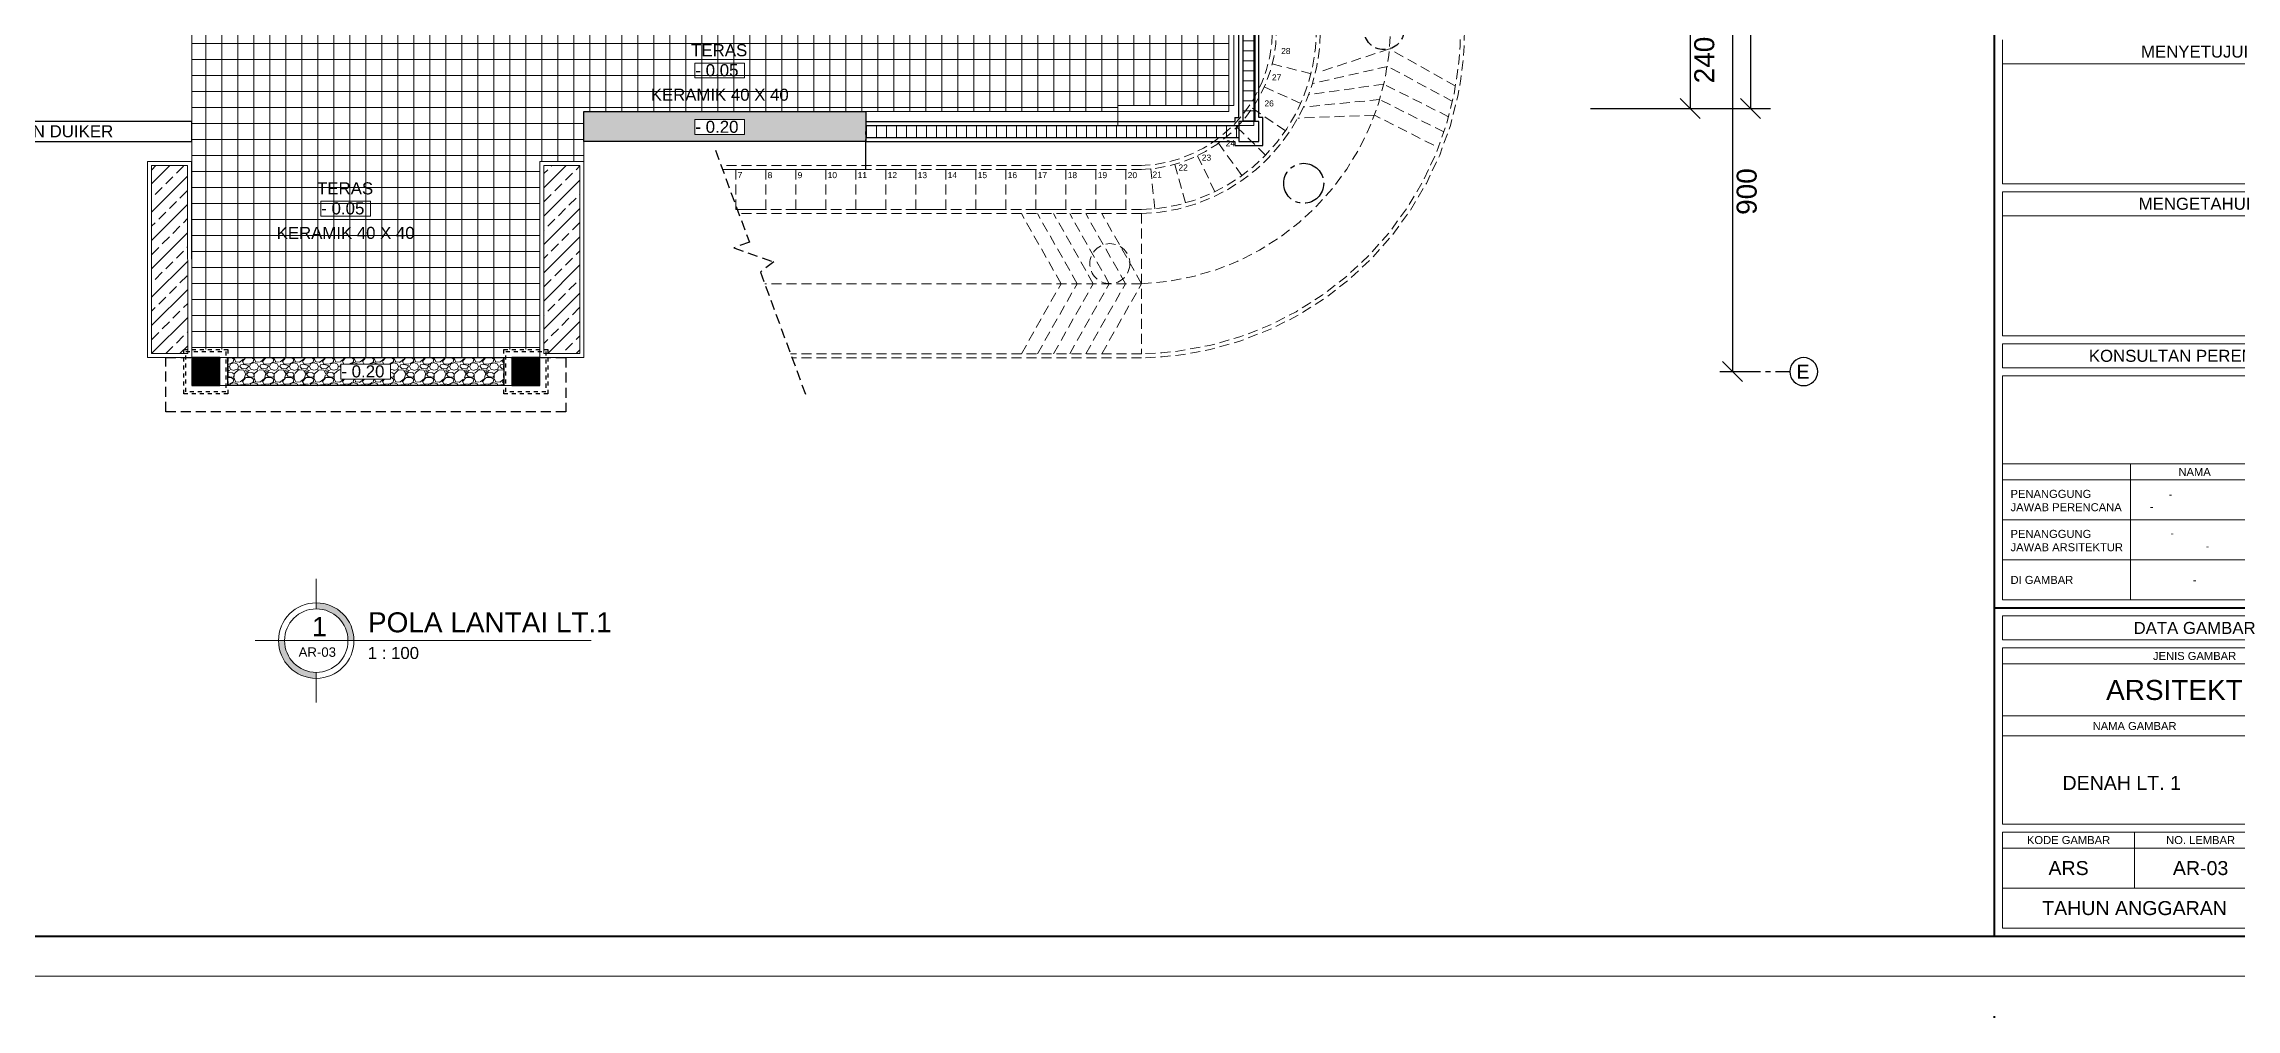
# Model space of a CAD drawing. Header units: inches. Extents: x 249 to 1192, y -18 to 440.
# Drawn here: x 441.5 to 496.3, y 224.7 to 248.8 of the extents above; entities that cross this region are included whole.
import ezdxf
from ezdxf.enums import TextEntityAlignment as Align

# ---------------------------------------------------------------- set-up
doc = ezdxf.new("R2010")
doc.units = ezdxf.units.IN
doc.header["$MEASUREMENT"] = 0
for name, pattern in [('CENTER2', [1.125, 0.75, -0.125, 0.125, -0.125]), ('DASHED2', [0.375, 0.25, -0.125]), ('HIDDEN', [0.375, 0.25, -0.125])]:
    doc.linetypes.add(name, pattern=pattern)
for name, color, linetype, lineweight in [('ARSIR BETON', 8, 'Continuous', 0), ('ARSIR KOLOM', 8, 'Continuous', 0), ('DIMENSI', 85, 'Continuous', 20), ('DINDING', 6, 'Continuous', 0), ('DINDING2', 137, 'Continuous', 20), ('GRS KOP', 1, 'Continuous', 40), ('KACA', 141, 'Continuous', 30), ('keramik', 31, 'Continuous', 9), ('KOP', 7, 'Continuous', 20), ('NOT', 7, 'Continuous', 9), ('TEXT (KET. RUANG)', 7, 'Continuous', 5), ('TEXT (KETERANGAN)', 7, 'Continuous', 25)]:
    doc.layers.add(name, color=color, linetype=linetype, lineweight=lineweight)
for name, color, linetype in [('AS', 15, 'CENTER2'), ('ATAP', 123, 'Continuous'), ('KOLOM', 5, 'Continuous'), ('SALURAN', 117, 'Continuous')]:
    doc.layers.add(name, color=color, linetype=linetype)
doc.styles.add('ARIAL', font='arial.ttf')
doc.styles.add('S', font='SIMPLEX', dxfattribs={"width": 1.1})
doc.styles.get("Standard").update_dxf_attribs({"font": 'arial.ttf'})
doc.dimstyles.new('UK. GDG PERTEMUAN', dxfattribs={"dimtxt": 0.5, "dimasz": 0.5, "dimexe": 0.5, "dimexo": 0.05, "dimgap": 0.1, "dimtad": 2, "dimdec": 0, "dimlfac": 100, "dimzin": 0, "dimdsep": 46, "dimtxsty": 'Standard', "dimblk": 'OBLIQUE', "dimcen": 0.09, "dimclrd": 8, "dimclre": 256, "dimclrt": 256, "dimadec": 0, "dimazin": 0, "dimtfac": 1, "dimtdec": 0, "dimtofl": 0, "dimtmove": 0, "dimatfit": 3, "dimldrblk": 'OBLIQUE', "dimfxl": 0, "dimtolj": 1, "dimtzin": 0, "dimarcsym": 0})
pattern_1 = [(228.0127875, (-255.927175, -100.78141), (-4, -4.5), [0.067268, -6.65954402]), (184.9697407, (-255.972175, -100.831408), (6, 0.5), [0.115434, -11.42796238]), (132.510447, (-256.087175, -100.841408), (5, -5.5), [0.081394, -8.0580163]), (267.273689, (-256.282175, -100.966408), (0.5, 10), [0.105119, -10.40677902]), (292.8336542, (-256.287175, -101.071408), (-2.5, 6), [0.1030775, -10.20468656]), (357.273689, (-256.247175, -101.166408), (-10, 0.5), [0.105119, -10.40677902]), (37.6942405, (-256.142175, -101.171408), (-6.5, -5), [0.1390145, -13.76242427]), (72.2553284, (-256.032175, -101.086408), (3.5, 11), [0.131244, -12.99316075]), (121.4295656, (-255.992175, -100.961408), (-4, 6.5), [0.105475, -10.44203655]), (175.2363583, (-256.047175, -100.87141), (5.5, -0.5), [0.120416, -5.9003813]), (222.3974378, (-256.167175, -100.861408), (-6, -5.5), [0.155724, -15.4166875]), (138.814075, (-255.787175, -100.97141), (-3.5, 3), [0.0531505, -5.2619224]), (171.4692344, (-255.827175, -100.936408), (6.5, -1), [0.1011185, -10.0107557]), (225, (-255.92718, -100.9214), (-6e-17, -0.5), [0.0707105, -0.63639628]), (203.1985905, (-255.962175, -100.86141), (2.5, 1), [0.038079, -3.76980755]), (291.80141, (-255.997175, -100.87641), (-0.5, 1.5), [0.0538515, -2.6387309]), (30.963757, (-255.977175, -100.92641), (1.5, 1), [0.0874645, -2.82801145]), (161.565051, (-255.90218, -100.88141), (1, -0.5), [0.0632455, -1.51789333]), (16.3895403, (-256.287175, -100.876408), (5, 1.5), [0.0886, -8.77142257]), (70.346176, (-256.202175, -100.851408), (-2, -5.5), [0.0743305, -7.35870387]), (293.1985905, (-255.902175, -100.78141), (-1, 2.5), [0.0761575, -3.73172905]), (343.6104597, (-255.872175, -100.851408), (-5, 1.5), [0.0886, -8.77142257]), (339.443955, (-256.287175, -101.18641), (-2.5, 1), [0.08544, -4.18656187]), (294.7751406, (-256.207175, -101.21641), (-2.5, 5.5), [0.071589, -7.08732153]), (66.8014095, (-255.897175, -101.28141), (1, 2.5), [0.0761575, -3.73172905]), (17.3540246, (-255.867175, -101.211408), (-6.5, -2), [0.0838155, -8.2977118]), (69.443955, (-256.142175, -101.28141), (-1, -2.5), [0.04272, -4.22928187]), (101.309932, (-255.92718, -101.28141), (-0.5, 2), [0.025495, -2.52401476]), (165.963757, (-255.93218, -101.25641), (1.5, -0.5), [0.1030775, -1.9584753]), (186.009006, (-256.032175, -101.231408), (5, 0.5), [0.095525, -9.4569616]), (303.690068, (-255.97718, -100.97141), (-0.5, 1), [0.072111, -1.73066464]), (353.1572266, (-255.937175, -101.031408), (8.5, -1), [0.125897, -12.4637813]), (60.945396, (-255.812175, -101.04641), (-2, -3.5), [0.051478, -5.09633707]), (90, (-255.7872, -101.0014), (-0.5, 0.5), [0.03, -0.47]), (120.256437, (-256.042175, -101.21641), (2, -3.5), [0.069462, -6.87676]), (48.0127875, (-256.077175, -101.15641), (4, 4.5), [0.134536, -6.59227602]), (0, (-255.9872, -101.0564), (0.5, 0.5), [0.13, -0.37]), (325.3048465, (-255.857175, -101.056408), (5, -3.5), [0.079057, -7.82663715]), (254.054604, (-255.792175, -101.10141), (-0.5, -2), [0.072801, -3.56725394]), (207.6459754, (-255.812175, -101.171408), (-9.5, -5), [0.1185325, -11.7347371]), (175.4260787, (-255.917175, -101.226408), (-6.5, 0.5), [0.1253995, -12.4145367])]

# ---------------------------------------------------------------- blocks, each defined once
blk = doc.blocks.new('K1')
at = {"layer": 'ARSIR BETON'}
h = blk.add_hatch(dxfattribs=at)
h.set_pattern_fill('ANSI37', color=256, scale=0.15, style=0)
h.set_pattern_definition([(45, (258.37489, 277.120751), (-0.01325825, 0.01325825), []), (135, (258.37489, 277.120751), (-0.01325825, -0.01325825), [])])
h.paths.add_polyline_path([(259.125, 277.171), (259.125, 277.871), (258.425, 277.871), (258.425, 277.171)])
at = {"layer": 'KOLOM'}
blk.add_lwpolyline([(258.425, 277.171), (259.125, 277.171), (259.125, 277.871), (258.425, 277.871)], close=True, dxfattribs=at)
for points in [[(258.725, 277.571), (258.825, 277.471)], [(258.725, 277.471), (258.825, 277.571)]]:
    blk.add_lwpolyline(points, dxfattribs=at)
blk = doc.blocks.new('_Oblique')
at = {"color": 0, "linetype": 'ByBlock', "lineweight": -2}
blk.add_line((-0.5, -0.5), (0.5, 0.5), dxfattribs=at)
blk = doc.blocks.new('*D464')
at = {"layer": 'DEFPOINTS', "color": 0}
for p in [(482.611, 249.593), (480.073, 247.168), (482.611, 247.168)]:
    blk.add_point(p, dxfattribs=at)
at = {"layer": 'DIMENSI', "lineweight": -2}
for p, q in [((482.561, 249.593), (482.111, 249.593)), ((480.123, 247.168), (483.111, 247.168))]:
    blk.add_line(p, q, dxfattribs=at)
at = {"layer": 'DIMENSI', "color": 8, "lineweight": -2}
blk.add_line((482.611, 249.593), (482.611, 247.168), dxfattribs=at)
at = {"layer": 'DIMENSI', "color": 8, "lineweight": -2, "xscale": 0.5, "yscale": 0.5, "zscale": 0.5}
for p, rotation in [((482.611, 249.593), 90), ((482.611, 247.168), 270)]:
    blk.add_blockref('_Oblique', p, dxfattribs=dict(at, rotation=rotation))
at = {"layer": 'DIMENSI', "insert": (482.966, 248.38), "char_height": 0.5, "attachment_point": 5, "rotation": 90}
blk.add_mtext('\\A1;240', dxfattribs=at)
blk = doc.blocks.new('*D465')
at = {"layer": 'DEFPOINTS', "color": 0}
for p in [(481.834, 273.593), (481.834, 247.168), (484.121, 247.168)]:
    blk.add_point(p, dxfattribs=at)
at = {"layer": 'DIMENSI', "lineweight": -2}
for p, q in [((481.884, 273.593), (484.621, 273.593)), ((481.884, 247.168), (484.621, 247.168))]:
    blk.add_line(p, q, dxfattribs=at)
at = {"layer": 'DIMENSI', "color": 8, "lineweight": -2}
blk.add_line((484.121, 273.593), (484.121, 247.168), dxfattribs=at)
at = {"layer": 'DIMENSI', "color": 8, "lineweight": -2, "xscale": 0.5, "yscale": 0.5, "zscale": 0.5}
for p, rotation in [((484.121, 273.593), 90), ((484.121, 247.168), 270)]:
    blk.add_blockref('_Oblique', p, dxfattribs=dict(at, rotation=rotation))
at = {"layer": 'DIMENSI', "insert": (484.476, 260.38), "char_height": 0.5, "attachment_point": 5, "rotation": 90}
blk.add_mtext('\\A1;2790', dxfattribs=at)
blk = doc.blocks.new('NAV')
blk.add_circle((0, -0.4), 0.35)
at = {"style": 'S', "width": 0.75, "flags": 4}
blk.add_attdef('AV', text='', height=0.3, dxfattribs=at).set_placement((0, -0.4), align=Align.MIDDLE)
blk = doc.blocks.new('*D466')
at = {"layer": 'DEFPOINTS', "color": 0}
for p in [(483.306, 249.592), (483.306, 240.593), (483.671, 240.593)]:
    blk.add_point(p, dxfattribs=at)
at = {"layer": 'DIMENSI', "lineweight": -2}
for p, q in [((483.356, 249.592), (484.171, 249.592)), ((483.356, 240.593), (484.171, 240.593))]:
    blk.add_line(p, q, dxfattribs=at)
at = {"layer": 'DIMENSI', "color": 8, "lineweight": -2}
blk.add_line((483.671, 249.592), (483.671, 240.593), dxfattribs=at)
at = {"layer": 'DIMENSI', "color": 8, "lineweight": -2, "xscale": 0.5, "yscale": 0.5, "zscale": 0.5}
for p, rotation in [((483.671, 249.592), 90), ((483.671, 240.593), 270)]:
    blk.add_blockref('_Oblique', p, dxfattribs=dict(at, rotation=rotation))
at = {"layer": 'DIMENSI', "insert": (484.026, 245.093), "char_height": 0.5, "attachment_point": 5, "rotation": 90}
blk.add_mtext('\\A1;900', dxfattribs=at)
blk = doc.blocks.new('JUDUL GAMBAR')
at = {"layer": 'DIMENSI'}
h = blk.add_hatch(color=256, dxfattribs=at)
h.paths.add_polyline_path([(-32.945, 252.895), (-32.945, 253.045, -0.414214), (-33.739, 253.838), (-33.889, 253.838, 0.414214)])
h.paths.add_polyline_path([(-32.945, 254.781), (-32.945, 254.631, -0.414214), (-32.152, 253.838), (-32.002, 253.838, 0.414214)])
for points in [[(-32.945, 255.382), (-32.945, 254.631)], [(-34.474, 253.838), (-26.071, 253.838)], [(-32.945, 253.045), (-32.945, 252.294)]]:
    blk.add_lwpolyline(points, dxfattribs=at)
for radius in [0.943, 0.793]:
    blk.add_circle((-32.945, 253.838), radius, dxfattribs=at)
at = {"layer": 'DIMENSI', "style": 'ARIAL'}
for tag, height, p in [('NO', 0.478, (-32.866, 254.188)), ('AR', 0.236, (-32.919, 253.551))]:
    blk.add_attdef(tag, text='', height=height, dxfattribs=at).set_placement(p, align=Align.MIDDLE_CENTER)
for tag, height, p in [('JUDUL', 0.5, (-31.652, 253.895)), ('SKALA', 0.3, (-31.658, 253.289))]:
    blk.add_attdef(tag, text='', height=height, dxfattribs=at).set_placement(p, align=Align.BOTTOM_LEFT)
blk = doc.blocks.new('KOP-ARS')
at = {"layer": 'GRS KOP'}
for p, q in [((73, 1), (73, 54)), ((73, 9.2), (83, 9.2)), ((1, 1), (83, 1))]:
    blk.add_line(p, q, dxfattribs=at)
at = {"layer": 'KOP'}
for p, q in [((73.2, 19.8), (73.2, 23.4)), ((82.8, 22.8), (73.2, 22.8)), ((82.8, 19.8), (73.2, 19.8)), ((73.2, 16), (73.2, 19.6)), ((82.8, 19.6), (73.2, 19.6)), ((82.8, 19), (73.2, 19)), ((82.8, 16), (73.2, 16)), ((73.2, 9.4), (73.2, 15)), ((82.8, 15), (73.2, 15)), ((82.8, 12.8), (73.2, 12.8)), ((76.4, 9.4), (76.4, 12.8)), ((82.8, 12.4), (73.2, 12.4)), ((73.2, 12.4), (73.2, 11.4)), ((82.8, 11.4), (73.2, 11.4)), ((82.8, 10.4), (73.2, 10.4)), ((82.8, 9.4), (73.2, 9.4)), ((73.2, 7.8), (82.8, 7.8)), ((73.2, 6.5), (82.8, 6.5)), ((73.2, 6), (82.8, 6)), ((76.5, 2.2), (76.5, 3.6)), ((73.2, 3.2), (82.8, 3.2)), ((73.2, 2.2), (82.8, 2.2))]:
    blk.add_line(p, q, dxfattribs=at)
for points in [[(0, 0), (84, 0), (84, 55), (0, 55)], [(73.2, 15.2), (82.8, 15.2), (82.8, 15.8), (73.2, 15.8)], [(73.2, 8.4), (82.8, 8.4), (82.8, 9), (73.2, 9)], [(73.2, 3.8), (82.8, 3.8), (82.8, 8.2), (73.2, 8.2)], [(73.2, 1.2), (82.8, 1.2), (82.8, 3.6), (73.2, 3.6)]]:
    blk.add_lwpolyline(points, close=True, dxfattribs=at)
blk.add_text('-', height=0.18).set_placement((76.884, 11.64))
for s, height, p in [('MENYETUJUI', 0.3, (78, 23.1)), ('MENGETAHUI', 0.3, (78, 19.3)), ('KONSULTAN PERENCANA', 0.3, (78, 15.5)), ('NAMA', 0.2, (78, 12.6)), ('DATA GAMBAR', 0.3, (78, 8.7)), ('JENIS GAMBAR', 0.2, (78, 8)), ('ARSITEKTUR', 0.5, (78, 7.15)), ('NAMA GAMBAR', 0.2, (76.5, 6.25)), ('KODE GAMBAR', 0.2, (74.85, 3.4)), ('NO. LEMBAR', 0.2, (78.15, 3.4)), ('ARS', 0.35, (74.85, 2.7)), ('TAHUN ANGGARAN', 0.35, (76.5, 1.7))]:
    blk.add_text(s, height=height, dxfattribs=at).set_placement(p, align=Align.MIDDLE)
blk.add_text('-', height=0.187, dxfattribs=at).set_placement((78.323, 10.65), align=Align.CENTER)
at = {"layer": 'KOP', "char_height": 0.2, "attachment_point": 1}
for s, insert in [('PENANGGUNG\\PJAWAB PERENCANA', (73.4, 12.15)), ('PENANGGUNG\\PJAWAB ARSITEKTUR', (73.4, 11.15)), ('DI GAMBAR', (73.4, 10))]:
    blk.add_mtext_dynamic_manual_height_columns(s, width=2.90143, gutter_width=1.75, heights=[0], dxfattribs=dict(at, insert=insert))
at = {"layer": 'KOP', "char_height": 0.18, "attachment_point": 1}
for insert, width in [((77.357, 12.13), 2.5923), ((77.396, 11.157), 3.89249)]:
    blk.add_mtext('-', dxfattribs=dict(at, insert=insert, width=width))
at = {"layer": 'KOP'}
for tag, height, p in [('SUKMA', 0.2, (78, 9.9)), ('1:100', 0.25, (81.3, 5.5)), ('1:100', 0.25, (81.3, 4.9)), ('1:100', 0.25, (81.3, 4.3)), ('AR-01', 0.35, (78.15, 2.7)), ('10', 0.35, (81.3, 2.7)), ('2012', 0.35, (81.3, 1.7))]:
    blk.add_attdef(tag, text='', height=height, dxfattribs=at).set_placement(p, align=Align.MIDDLE)
for p in [(73.7, 5.325), (73.7, 4.725), (73.7, 4.125)]:
    blk.add_attdef('-', p, '', height=0.35, dxfattribs=at)

msp = doc.modelspace()

# ---------------------------------------------------------------- hatches: boundary and pattern name
at = {"layer": 'ARSIR KOLOM'}
h = msp.add_hatch(dxfattribs=at)
h.set_pattern_fill('GRAVEL', color=256, scale=0.5, style=0)
h.set_pattern_definition(pattern_1)
h.paths.add_polyline_path([(454.9582, 247.0926), (462.0072, 247.0926), (462.0072, 246.342), (454.9582, 246.342)])
h.paths.add_polyline_path([(458.9776, 246.5173), (458.9776, 246.8904), (457.7352, 246.8904), (457.7352, 246.5173)], flags=0)
h = msp.add_hatch(dxfattribs=at)
h.set_pattern_fill('GRAVEL', color=256, scale=0.5, style=0)
h.set_pattern_definition(pattern_1)
h.paths.add_polyline_path([(446.0579, 240.9426), (452.9577, 240.9426), (452.9577, 240.2426), (446.0579, 240.2426)])
h.paths.add_polyline_path([(448.8867, 240.7791), (448.8867, 240.406), (450.1292, 240.406), (450.1292, 240.7791)], flags=16)
at = {"layer": 'DINDING2'}
h = msp.add_hatch(dxfattribs=at)
h.set_pattern_fill('_USER', color=23, scale=0.25, angle=90, style=0, pattern_type=0)
h.set_pattern_definition([(4e-15, (471.4327, 242.11237), (2e-17, -0.25), [])])
h.paths.add_polyline_path([(471.432, 246.842), (471.7327, 246.842), (471.7327, 256.8431), (471.4317, 256.7431)])
h = msp.add_hatch(dxfattribs=at)
h.set_pattern_fill('_USER', color=23, scale=0.25, angle=90, style=0, pattern_type=0)
h.set_pattern_definition([(90, (444.02546, 246.44307), (-0.25, 2e-17), [])])
h.paths.add_polyline_path([(462.0072, 246.7431), (462.0072, 246.4431), (471.3317, 246.4431), (471.3317, 246.7431)])
h.paths.add_polyline_path([(427.5577, 246.7431), (427.5577, 246.4431), (437.8574, 246.4431), (437.8574, 246.7431)])
at = {"layer": 'KACA'}
h = msp.add_hatch(dxfattribs=at)
h.set_pattern_fill('ANSI33', color=256, scale=2, style=0)
h.set_pattern_definition([(45, (444.15743, 241.04255), (-0.353553, 0.353553), []), (45, (444.511, 241.04255), (-0.353553, 0.353553), [0.25, -0.125])])
edge = h.paths.add_edge_path()
edge.add_line((445.0572, 245.7426), (445.0574, 241.0426))
edge.add_line((445.0574, 241.0426), (444.1574, 241.0426))
edge.add_line((444.1574, 241.0426), (444.1574, 245.7426))
edge.add_line((444.1574, 245.7426), (445.0567, 245.7426))
edge.add_line((453.9585, 245.7426), (453.9582, 241.0426))
edge.add_line((453.9582, 241.0426), (454.8582, 241.0426))
edge.add_line((454.8582, 241.0426), (454.8582, 245.7426))
edge.add_line((454.8582, 245.7426), (453.959, 245.7426))
at = {"layer": 'keramik', "ltscale": 0.1}
h = msp.add_hatch(dxfattribs=at)
h.set_pattern_fill('_USER', color=256, scale=0.4, style=0, double=1, pattern_type=0)
h.set_pattern_definition([(0, (453.5073, 259.59204), (0, 0.4), []), (90, (453.5073, 259.59204), (-0.4, 2e-17), [])])
h.paths.add_polyline_path([(469.6322, 269.592), (471.0817, 269.592), (471.0817, 265.2426), (473.2714, 265.2426), (473.2714, 257.9426), (472.1572, 257.9426), (472.1572, 257.3431), (471.0817, 257.3431), (471.0817, 247.2426), (468.3067, 247.2426), (468.3067, 247.0926), (454.9582, 247.0926), (454.9582, 245.8426), (453.8585, 245.8426), (453.8585, 241.1426), (452.9577, 241.1426), (452.9577, 240.9426), (446.0579, 240.9426), (446.0579, 241.1426), (445.1574, 241.1426), (445.1574, 249.242), (445.8574, 249.242), (445.8574, 249.517), (448.0677, 249.517), (448.0677, 249.267), (448.6677, 249.267), (448.6677, 249.517), (448.7077, 249.517), (448.7077, 249.592), (450.3077, 249.592), (450.3077, 249.517), (450.3477, 249.517), (450.3477, 249.267), (450.9477, 249.267), (450.9477, 249.517), (453.1574, 249.517), (453.1574, 249.242), (453.8574, 249.242), (453.8574, 249.517), (456.0673, 249.517), (456.0673, 249.267), (456.6673, 249.267), (456.6673, 249.517), (456.7073, 249.517), (456.7073, 249.592), (458.3073, 249.592), (458.3073, 249.517), (458.3473, 249.517), (458.3473, 249.267), (458.9473, 249.267), (458.9473, 249.517), (461.1572, 249.517), (461.1572, 249.2423), (461.8572, 249.2423), (461.8572, 249.517), (462.8446, 249.517), (462.8446, 249.592), (464.4446, 249.592), (464.4446, 249.517), (466.5321, 249.517), (466.5321, 249.592), (468.1321, 249.592), (468.1321, 249.517), (469.1572, 249.517), (469.1572, 249.2426), (469.8572, 249.2426), (469.8572, 249.9426), (469.5822, 249.9426), (469.5822, 257.2426), (469.8572, 257.2426), (469.8572, 257.9426), (469.5822, 257.9426), (469.5822, 260.2822), (469.5072, 260.2822), (469.5072, 261.8822), (469.5822, 261.8822), (469.5822, 265.2426), (469.8572, 265.2426), (469.8572, 265.9426), (469.6322, 265.9426)])

# ---------------------------------------------------------------- linework, layer by layer
at = {"layer": 'AS'}
for points in [[(462.0072, 245.6426), (462.0072, 246.5926)], [(483.6214, 240.5931), (485.0987, 240.5931)]]:
    msp.add_lwpolyline(points, dxfattribs=at)
at = {"layer": 'AS', "linetype": 'DASHED2'}
msp.add_lwpolyline([(458.2475, 246.1269), (459.0961, 243.8282), (458.705, 243.6838), (459.7042, 243.3361), (459.3716, 243.0819), (460.5374, 239.924)], dxfattribs=at)
at = {"layer": 'AS', "linetype": 'HIDDEN', "ltscale": 0.35}
for points in [[(444.9579, 241.1426), (446.0579, 241.1426), (446.0579, 240.0426), (444.9579, 240.0426)], [(452.9577, 241.1426), (454.0577, 241.1426), (454.0577, 240.0426), (452.9577, 240.0426)], [(445.0079, 241.0926), (446.0079, 241.0926), (446.0079, 240.0926), (445.0079, 240.0926)], [(453.0077, 241.0926), (454.0077, 241.0926), (454.0077, 240.0926), (453.0077, 240.0926)]]:
    msp.add_lwpolyline(points, close=True, dxfattribs=at)
at = {"layer": 'AS', "linetype": 'HIDDEN'}
msp.add_circle((474.9572, 249.1391), 0.5, dxfattribs=at)
at = {"layer": 'AS'}
msp.add_circle((472.9509, 245.2989), 0.5, dxfattribs=at)
at = {"layer": 'ATAP', "linetype": 'HIDDEN'}
msp.add_lwpolyline([(454.5079, 239.5926), (444.5079, 239.5926), (444.5079, 240.9426), (454.5079, 240.9426)], close=True, dxfattribs=at)
at = {"layer": 'DINDING'}
msp.add_line((471.0817, 257.3431), (471.0817, 247.0926), dxfattribs=at)
at = {"layer": 'DINDING', "linetype": 'DASHED2'}
for points in [[(468.8969, 244.6409, 0.4060688), (473.2714, 249.1391), (473.2714, 257.1676)], [(469.0001, 240.9422, 0.4060688), (476.9715, 249.1391), (476.9715, 257.1676)], [(468.8969, 242.7909, 0.398259), (475.1214, 249.1391), (475.1214, 256.7426)], [(468.8997, 244.5409, 0.4060688), (473.3714, 249.1391), (473.3714, 256.7426)], [(468.9973, 241.0423, 0.4060688), (476.8714, 249.1391), (476.8714, 256.7426)], [(468.8662, 245.7405, 0.4060688), (472.1714, 249.1391), (472.1714, 250.349)], [(468.869, 245.6405, 0.4060688), (472.2714, 249.1391), (472.2714, 250.349)]]:
    msp.add_lwpolyline(points, format="xyb", dxfattribs=at)
at = {"layer": 'DINDING'}
for points in [[(468.3067, 246.7426), (471.7067, 246.7426), (471.7067, 250.1426), (471.2067, 250.1426), (471.2067, 247.2426), (468.3067, 247.2426)], [(445.8579, 240.2426), (453.1577, 240.2426), (453.1577, 240.9426), (445.8579, 240.9426)]]:
    msp.add_lwpolyline(points, close=True, dxfattribs=at)
for points in [[(445.1579, 249.242), (445.1579, 240.5926)], [(471.0817, 247.0926), (454.9582, 247.0926)], [(454.9582, 240.9426), (454.9582, 247.0926)], [(445.1572, 245.8426), (445.1574, 240.9426), (444.0574, 240.9426), (444.0574, 245.8426), (445.1572, 245.8426)], [(445.0572, 245.7426), (445.0574, 241.0426), (444.1574, 241.0426), (444.1574, 245.7426), (445.0567, 245.7426)], [(453.8585, 245.8426), (453.8582, 240.9426), (454.9582, 240.9426), (454.9582, 245.8426), (453.8585, 245.8426)], [(453.9585, 245.7426), (453.9582, 241.0426), (454.8582, 241.0426), (454.8582, 245.7426), (453.959, 245.7426)]]:
    msp.add_lwpolyline(points, dxfattribs=at)
at = {"layer": 'DINDING', "linetype": 'DASHED2'}
for points in [[(472.165, 248.2826), (473.1346, 248.0379)], [(476.6707, 247.3471), (475.0519, 248.2209), (473.1698, 247.7924)], [(476.747, 247.7248), (475.095, 248.6585), (473.345, 248.0823)], [(471.9647, 247.7064), (472.8771, 247.297)], [(476.5734, 246.9624), (474.9514, 247.7752), (473.0751, 247.515)], [(471.6674, 247.1736), (472.4948, 246.612)], [(476.4574, 246.5827), (474.8493, 247.3931), (472.9441, 247.203)], [(471.2821, 246.7006), (471.9994, 246.0039)], [(476.1997, 246.25), (474.719, 247.0045), (472.8046, 246.9271)], [(470.8205, 246.3017), (471.4059, 245.491)], [(468.8969, 245.7426), (458.3894, 245.7426)], [(462.0072, 245.6426), (458.4263, 245.6426)], [(458.4263, 245.6426), (458.7574, 245.6426), (458.7574, 244.7455)], [(468.8969, 245.6426), (458.4263, 245.6426)], [(459.5074, 245.6426), (458.7574, 245.6426), (458.7574, 244.6409), (459.5074, 244.6409), (459.5074, 245.6426)], [(459.5074, 245.6426), (460.2574, 245.6426), (460.2574, 244.6409), (459.5074, 244.6409), (459.5074, 245.6426)], [(461.0074, 245.6426), (460.2574, 245.6426), (460.2574, 244.6409), (461.0074, 244.6409), (461.0074, 245.6426)], [(461.0074, 245.6426), (461.7574, 245.6426), (461.7574, 244.6409), (461.0074, 244.6409), (461.0074, 245.6426)], [(462.5074, 245.6426), (461.7574, 245.6426), (461.7574, 244.6409), (462.5074, 244.6409), (462.5074, 245.6426)], [(462.5074, 245.6426), (463.2574, 245.6426), (463.2574, 244.6409), (462.5074, 244.6409), (462.5074, 245.6426)], [(464.0074, 245.6426), (463.2574, 245.6426), (463.2574, 244.6409), (464.0074, 244.6409), (464.0074, 245.6426)], [(464.0074, 245.6426), (464.7574, 245.6426), (464.7574, 244.6409), (464.0074, 244.6409), (464.0074, 245.6426)], [(465.5074, 245.6426), (464.7574, 245.6426), (464.7574, 244.6409), (465.5074, 244.6409), (465.5074, 245.6426)], [(465.5074, 245.6426), (466.2574, 245.6426), (466.2574, 244.6409), (465.5074, 244.6409), (465.5074, 245.6426)], [(467.0074, 245.6426), (466.2574, 245.6426), (466.2574, 244.6409), (467.0074, 244.6409), (467.0074, 245.6426)], [(467.0074, 245.6426), (467.7574, 245.6426), (467.7574, 244.6409), (467.0074, 244.6409), (467.0074, 245.6426)], [(468.5074, 245.6426), (467.7574, 245.6426), (467.7574, 244.6409), (468.5074, 244.6409), (468.5074, 245.6426)], [(469.1272, 245.6573), (469.2289, 244.6625)], [(469.7264, 245.772), (469.9993, 244.8099)], [(470.2966, 245.989), (470.7324, 245.0889)], [(468.8969, 244.6409), (458.7961, 244.6409)], [(468.8969, 244.5409), (458.833, 244.5409)], [(465.8965, 241.0409), (466.8857, 242.7909), (465.8965, 244.5409)], [(466.2988, 241.0409), (467.2879, 242.7909), (466.2988, 244.5409)], [(466.701, 241.0409), (467.6902, 242.7909), (466.701, 244.5409)], [(467.1032, 241.0409), (468.0924, 242.7909), (467.1032, 244.5409)], [(467.5055, 241.0409), (468.4946, 242.7909), (467.5055, 244.5409)], [(467.9077, 241.0409), (468.8969, 242.7909), (467.9077, 244.5409)], [(468.8997, 244.5409), (468.8969, 241.0409)], [(468.8969, 242.7909), (459.479, 242.7909)], [(468.8969, 241.0409), (460.1251, 241.0409)], [(468.8969, 240.9408), (460.1617, 240.9418)]]:
    msp.add_lwpolyline(points, dxfattribs=at)
msp.add_circle((468.1072, 243.2926), 0.5, dxfattribs=at)
at = {"layer": 'KOLOM'}
msp.add_lwpolyline([(446.0579, 240.9426), (452.9577, 240.9426), (452.9577, 240.2426), (446.0579, 240.2426)], close=True, dxfattribs=at)
at = {"layer": 'SALURAN'}
for points in [[(471.3317, 246.942), (471.3317, 256.6431)], [(471.4317, 256.7431), (471.4317, 246.842)], [(471.7317, 256.7431), (471.7317, 246.842)], [(471.8317, 246.942), (471.8317, 256.6431)], [(462.0072, 246.842), (471.2317, 246.842)], [(462.0072, 246.7431), (471.3317, 246.7431)], [(471.2317, 246.942), (471.2317, 246.842)], [(471.2317, 246.342), (471.2317, 246.242), (471.9317, 246.242), (471.9317, 246.942), (471.8317, 246.942)], [(471.2317, 246.942), (471.3317, 246.942)], [(462.0072, 246.4431), (471.3317, 246.4431)], [(462.0072, 246.342), (471.2317, 246.342)]]:
    msp.add_lwpolyline(points, dxfattribs=at)
for points in [[(437.8574, 246.342), (445.1579, 246.342), (445.1579, 246.842), (437.8574, 246.842)], [(462.0072, 246.342), (454.9582, 246.342), (454.9582, 247.0926), (462.0072, 247.0926)], [(471.8317, 246.842), (471.3317, 246.842), (471.3317, 246.342), (471.8317, 246.342)]]:
    msp.add_lwpolyline(points, close=True, dxfattribs=at)
at = {"layer": 'TEXT (KET. RUANG)', "color": 1}
for points in [[(457.7352, 248.3048), (458.9776, 248.3048), (458.9776, 247.9317), (457.7352, 247.9317)], [(457.7352, 246.8904), (458.9776, 246.8904), (458.9776, 246.5173), (457.7352, 246.5173)], [(448.385, 244.8521), (449.6275, 244.8521), (449.6275, 244.4791), (448.385, 244.4791)], [(448.8867, 240.7791), (450.1292, 240.7791), (450.1292, 240.406), (448.8867, 240.406)]]:
    msp.add_lwpolyline(points, close=True, dxfattribs=at)

# ---------------------------------------------------------------- block references
at = {"layer": 'DIMENSI'}
msp.add_blockref('JUDUL GAMBAR', (481.2163, -19.966), dxfattribs=at).add_auto_attribs({'AR': 'AR-03', 'NO': '1', 'SKALA': '1 : 100', 'JUDUL': 'POLA LANTAI LT.1'})
at = {"layer": 'KOLOM'}
for p in [(186.7331, -36.9282), (194.7331, -36.9282)]:
    msp.add_blockref('K1', p, dxfattribs=at)
at = {"layer": 'KOP'}
ref = msp.add_blockref('KOP-ARS', (417.2179, 225.4885), dxfattribs=at)
ref.add_attrib('-', '-', dxfattribs={"height": 0.2}).set_placement((495.2179, 235.3885), align=Align.MIDDLE)
ref.add_attrib('-', 'DENAH LT. 1', (491.9163, 230.1414), dxfattribs={"height": 0.35})
ref.add_attrib('AR-01', 'AR-03', dxfattribs={"height": 0.35}).set_placement((495.3679, 228.1885), align=Align.MIDDLE)
msp.add_blockref('KOP-ARS', (417.2179, 170.4885), dxfattribs=at)
at = {"layer": 'TEXT (KETERANGAN)'}
ref = msp.add_blockref('NAV', (485.4487, 240.9931), dxfattribs=dict(at, xscale=-1))
ref.add_attrib('AV', 'E', dxfattribs={"layer": '0', "height": 0.35, "flags": 4}).set_placement((485.4321, 240.5931), align=Align.MIDDLE)

# ---------------------------------------------------------------- texts
at = {"layer": 'DINDING', "linetype": 'DASHED2'}
for s, p in [('16', (465.5531, 245.4281)), ('17', (466.3031, 245.4281)), ('18', (467.0531, 245.4281)), ('19', (467.8031, 245.4281)), ('20', (468.5531, 245.4281)), ('21', (469.1728, 245.4428))]:
    msp.add_text(s, height=0.15075, dxfattribs=at).set_placement(p)
at = {"layer": 'NOT', "color": 1, "char_height": 0.3, "attachment_point": 2}
for insert in [(458.3562, 247.663), (449.006, 244.2103)]:
    msp.add_mtext('KERAMIK 40 X 40', dxfattribs=dict(at, insert=insert))
at = {"layer": 'TEXT (KET. RUANG)'}
for s, height, p in [('TERAS', 0.3015, (457.64, 248.4752)), ('- 0.05', 0.3015, (457.747, 247.9751)), ('28', 0.15075, (472.387, 248.53)), ('27', 0.15075, (472.1581, 247.8714)), ('26', 0.15075, (471.97, 247.2201)), ('BETON DUIKER', 0.301499, (440.0385, 246.4493)), ('- 0.20', 0.3015, (457.747, 246.5607)), ('24', 0.15075, (471.0022, 246.2236)), ('7', 0.1507, (458.8031, 245.4281)), ('8', 0.1507, (459.5531, 245.4281)), ('9', 0.1507, (460.3031, 245.4281)), ('10', 0.15075, (461.0531, 245.4281)), ('11', 0.15075, (461.8031, 245.4281)), ('12', 0.15075, (462.5531, 245.4281)), ('13', 0.15075, (463.3031, 245.4281)), ('14', 0.15075, (464.0531, 245.4281)), ('15', 0.15075, (464.8031, 245.4281)), ('22', 0.15075, (469.821, 245.6187)), ('23', 0.15075, (470.4035, 245.8662)), ('TERAS', 0.3015, (448.2898, 245.0225)), ('- 0.05', 0.3015, (448.3968, 244.5224)), ('- 0.20', 0.3015, (448.8985, 240.4494))]:
    msp.add_text(s, height=height, dxfattribs=at).set_placement(p)

# ---------------------------------------------------------------- dimensions: what is measured, and where the dimension line sits
at = {"layer": 'DIMENSI'}
for base, p1, p2, text, picture, middle in [((484.1209, 247.1676), (481.8339, 273.5926), (481.8339, 247.1676), '2790', '*D465', (484.4761, 260.3801)), ((482.6106, 247.1676), (482.6106, 249.5926), (480.0729, 247.1676), '240', '*D464', (482.9658, 248.3801))]:
    dim = msp.add_linear_dim(base=base, p1=p1, p2=p2, angle=90, text=text, dimstyle='UK. GDG PERTEMUAN', dxfattribs=at)
    dim.commit()
    dim.dimension.update_dxf_attribs({"geometry": picture, "text_midpoint": middle})
dim = msp.add_linear_dim(base=(483.6709, 240.5931), p1=(483.3058, 249.592), p2=(483.3058, 240.5931), angle=90, dimstyle='UK. GDG PERTEMUAN', dxfattribs=at)
dim.commit()
dim.dimension.update_dxf_attribs({"geometry": '*D466', "text_midpoint": (484.0261, 245.0926)})

doc.saveas('drawing.dxf')
